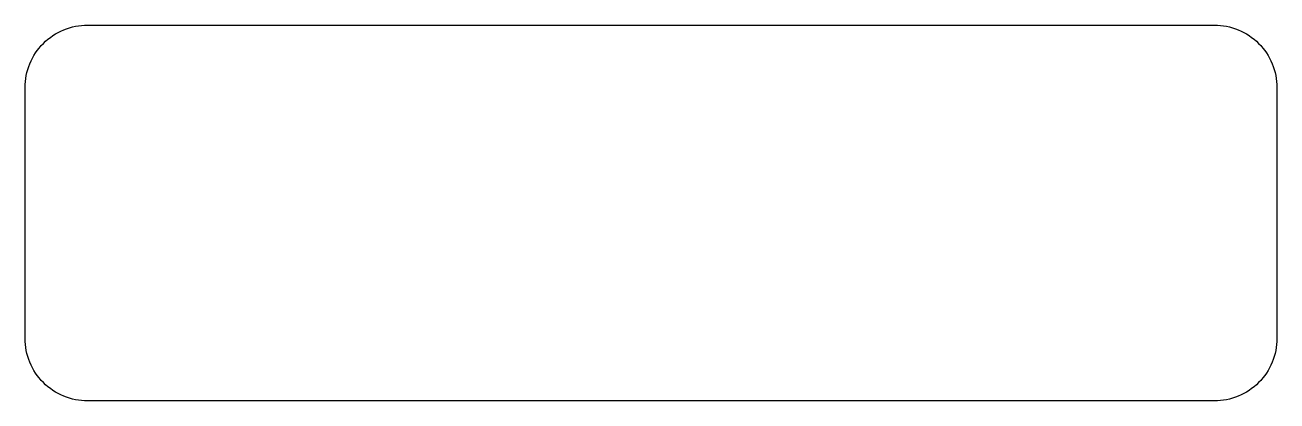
# Model space of a CAD drawing. Header units: millimetres. Extents: x -6.6 to 33.4, y 0 to 12.
import ezdxf

# ---------------------------------------------------------------- set-up
doc = ezdxf.new("R2010")
doc.units = ezdxf.units.MM
doc.layers.get('0').update_dxf_attribs({"linetype": 'CONTINUOUS'})

msp = doc.modelspace()

# ---------------------------------------------------------------- linework, layer by layer
msp.add_lwpolyline([(31.4, 12, -0.414214), (33.4, 10), (33.4, 2, -0.414214), (31.4, 0), (-4.6, 0, -0.414214), (-6.6, 2), (-6.6, 10, -0.414214), (-4.6, 12)], format="xyb", close=True)

doc.saveas('drawing.dxf')
